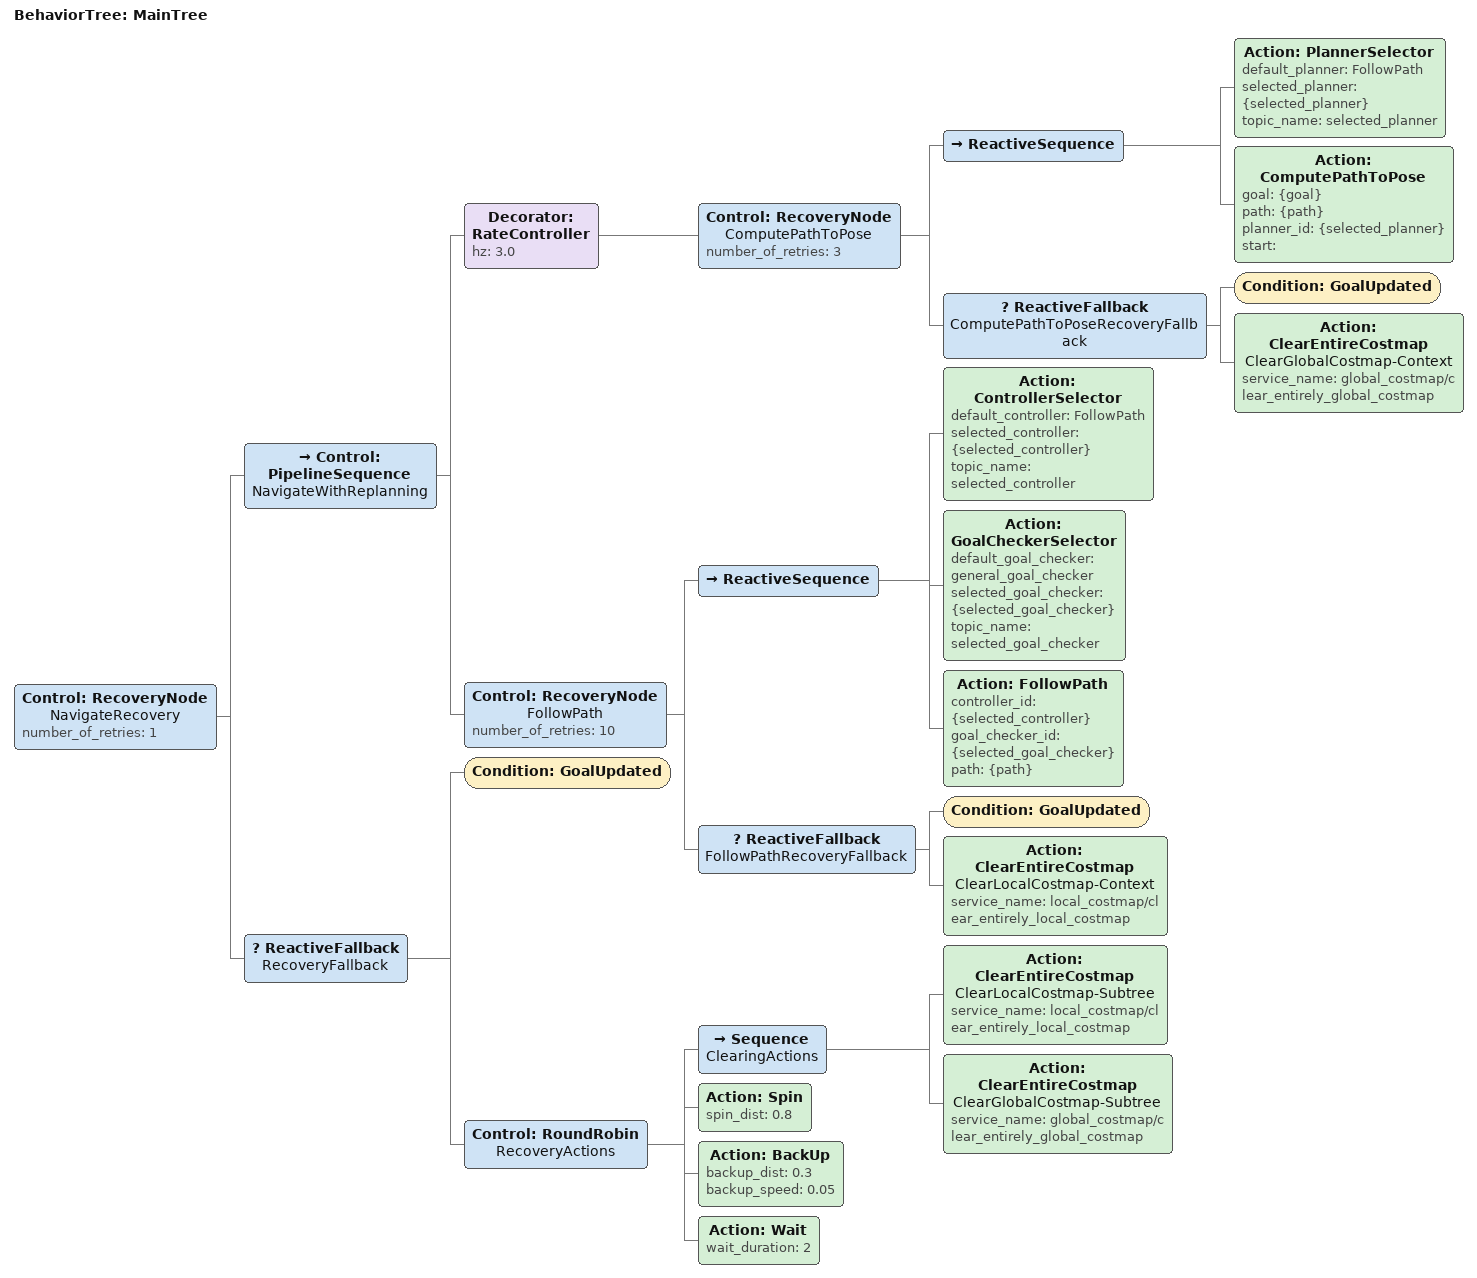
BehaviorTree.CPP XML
<?xml version="1.0"?>
<root main_tree_to_execute="MainTree">
    <BehaviorTree ID="MainTree">
        <Control ID="RecoveryNode" name="NavigateRecovery" number_of_retries="1">
            <Control ID="PipelineSequence" name="NavigateWithReplanning">
                <Decorator ID="RateController" hz="3.0">
                    <Control ID="RecoveryNode" name="ComputePathToPose" number_of_retries="3">
                        <ReactiveSequence>
                            <Action ID="PlannerSelector" default_planner="FollowPath" selected_planner="{selected_planner}" topic_name="selected_planner"/>
                            <Action ID="ComputePathToPose" goal="{goal}" path="{path}" planner_id="{selected_planner}" start=""/>
                        </ReactiveSequence>
                        <ReactiveFallback name="ComputePathToPoseRecoveryFallback">
                            <Condition ID="GoalUpdated"/>
                            <Action ID="ClearEntireCostmap" name="ClearGlobalCostmap-Context" service_name="global_costmap/clear_entirely_global_costmap"/>
                        </ReactiveFallback>
                    </Control>
                </Decorator>
                <Control ID="RecoveryNode" name="FollowPath" number_of_retries="10">
                    <ReactiveSequence>
                        <Action ID="ControllerSelector" default_controller="FollowPath" selected_controller="{selected_controller}" topic_name="selected_controller"/>
                        <Action ID="GoalCheckerSelector" default_goal_checker="general_goal_checker" selected_goal_checker="{selected_goal_checker}" topic_name="selected_goal_checker"/>
                        <Action ID="FollowPath" controller_id="{selected_controller}" goal_checker_id="{selected_goal_checker}" path="{path}"/>
                    </ReactiveSequence>
                    <ReactiveFallback name="FollowPathRecoveryFallback">
                        <Condition ID="GoalUpdated"/>
                        <Action ID="ClearEntireCostmap" name="ClearLocalCostmap-Context" service_name="local_costmap/clear_entirely_local_costmap"/>
                    </ReactiveFallback>
                </Control>
            </Control>
            <ReactiveFallback name="RecoveryFallback">
                <Condition ID="GoalUpdated"/>
                <Control ID="RoundRobin" name="RecoveryActions">
                    <Sequence name="ClearingActions">
                        <Action ID="ClearEntireCostmap" name="ClearLocalCostmap-Subtree" service_name="local_costmap/clear_entirely_local_costmap"/>
                        <Action ID="ClearEntireCostmap" name="ClearGlobalCostmap-Subtree" service_name="global_costmap/clear_entirely_global_costmap"/>
                    </Sequence>
                    <Action ID="Spin" spin_dist="0.8"/>
                    <Action ID="BackUp" backup_dist="0.3" backup_speed="0.05"/>
                    <Action ID="Wait" wait_duration="2"/>
                </Control>
            </ReactiveFallback>
        </Control>
    </BehaviorTree>
</root>
